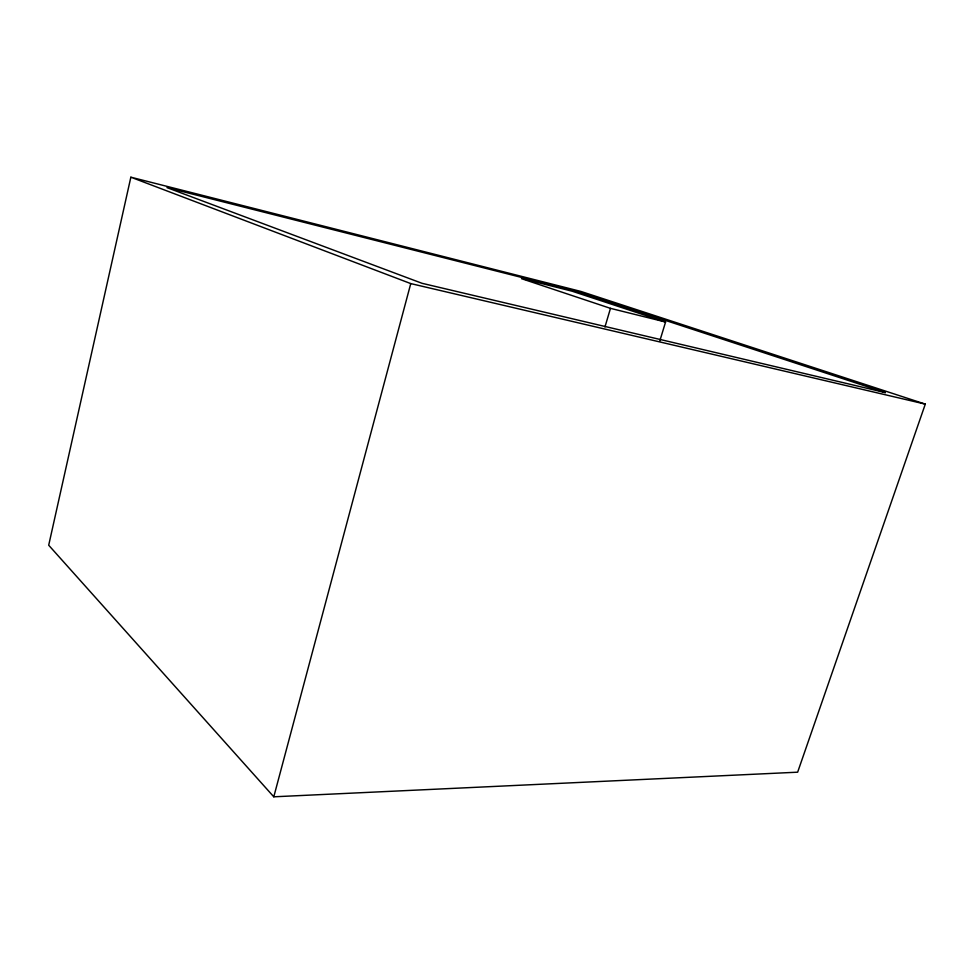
<?xml version="1.0" encoding="UTF-8"?>
<svg xmlns="http://www.w3.org/2000/svg" width="974" height="974" viewBox="0 0 974 974"><rect width="100%" height="100%" fill="white"/><g stroke="black" fill="none" stroke-linecap="round" stroke-linejoin="round"><path stroke-width="1.46" d="M130.857 177.195L48.7 545.221L273.791 796.805L797.645 772.187L925.3 404.125L580.967 291.457L130.857 177.195L410.76 283.592L925.3 404.125M273.791 796.805L410.76 283.592M604.939 327.021L610.479 308.356L665.571 322.029L659.812 340.912M525.863 279.526L572.176 291.226L665.571 322.029M521.492 278.661L610.479 308.356M885.354 392.607L422.071 283.312L166.98 187.617L578.337 291.798L885.354 392.607"/></g></svg>
